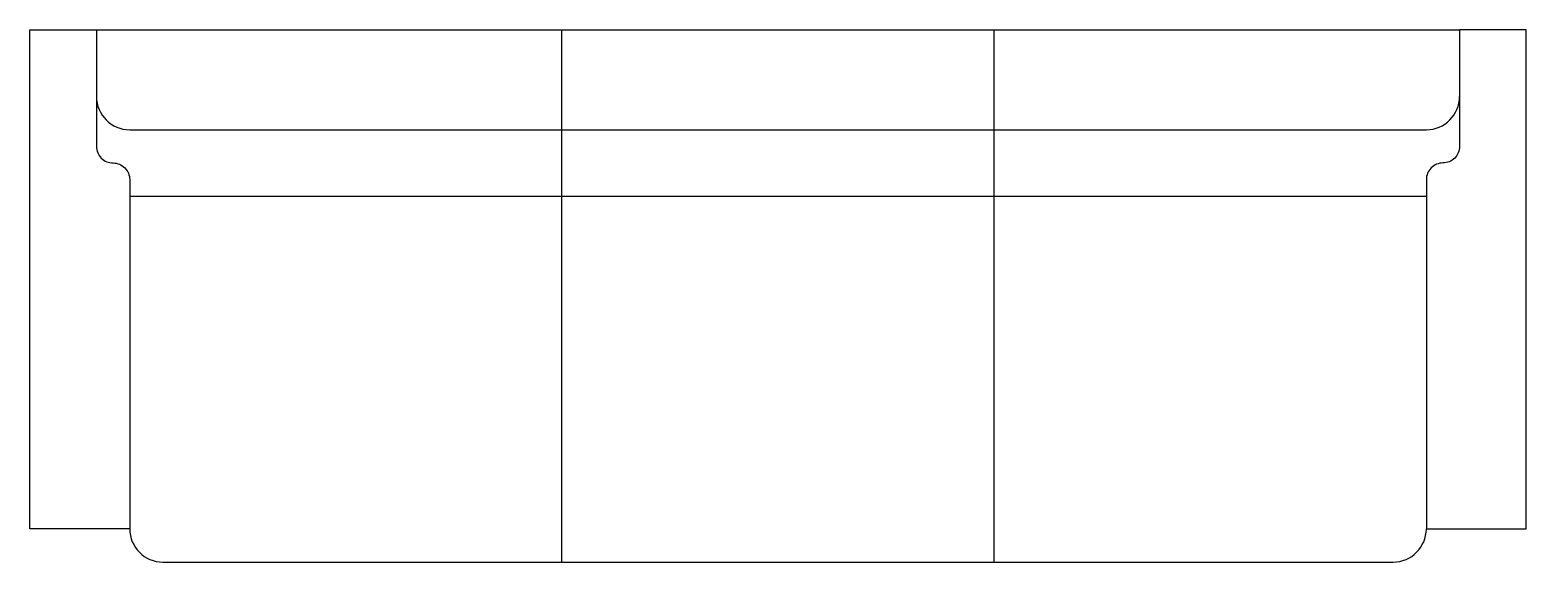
# Model space of a CAD drawing. Extents: x 24.9 to 27.15, y 35 to 35.8.
import ezdxf

# ---------------------------------------------------------------- set-up
doc = ezdxf.new("R2010")
doc.units = 0
doc.layers.get('0').update_dxf_attribs({"linetype": 'CONTINUOUS'})

msp = doc.modelspace()

# ---------------------------------------------------------------- linework, layer by layer
for points in [[(25.05, 35.575), (25.05, 35.05), (24.9, 35.05), (24.9, 35.8), (25, 35.8), (25, 35.625, 0.414214), (25.025, 35.6, -0.414214)], [(27, 35.575), (27, 35.05), (27.15, 35.05), (27.15, 35.8), (27.05, 35.8), (27.05, 35.625, -0.414214), (27.025, 35.6, 0.414214)]]:
    msp.add_lwpolyline(points, format="xyb", close=True)
for points in [[(25, 35.8), (27.05, 35.8)], [(25.7, 35), (25.7, 35.8)], [(26.35, 35), (26.35, 35.8)], [(25.05, 35.65), (27, 35.65)], [(25.05, 35.55), (27, 35.55)], [(25.1, 35), (26.95, 35)]]:
    msp.add_lwpolyline(points)
for centre, start, end in [((25.05, 35.7), 180, 270), ((27, 35.7), 270, 0), ((25.1, 35.05), 180, 270), ((26.95, 35.05), 270, 0)]:
    msp.add_arc(centre, 0.05, start, end)

doc.saveas('drawing.dxf')
